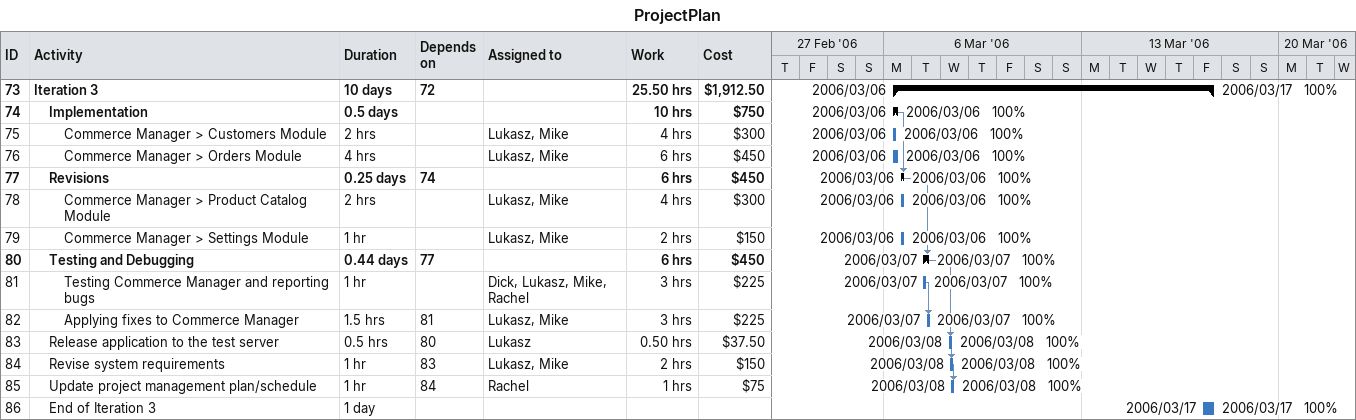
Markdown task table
ProjectPlan

| ID | Level | Task | Duration | Start | Finish | Predecessors | Resources | % complete | Work (h) | Cost ($) |
|---|---|---|---|---|---|---|---|---|---|---|
| 73 | 1 | **Iteration 3** | 10d | 2006-03-06 | 2006-03-17 | 72 |  | 100 | 25.50 | 1912.50 |
| 74 | 2 | **Implementation** | 0.5d | 2006-03-06 | 2006-03-06 |  |  | 100 | 10 | 750 |
| 75 | 3 | Commerce Manager > Customers Module | 2h | 2006-03-06 | 2006-03-06 |  | Lukasz, Mike | 100 | 4 | 300 |
| 76 | 3 | Commerce Manager > Orders Module | 4h | 2006-03-06 | 2006-03-06 |  | Lukasz, Mike | 100 | 6 | 450 |
| 77 | 2 | **Revisions** | 0.25d | 2006-03-06 | 2006-03-06 | 74 |  | 100 | 6 | 450 |
| 78 | 3 | Commerce Manager > Product Catalog Module | 2h | 2006-03-06 | 2006-03-06 |  | Lukasz, Mike | 100 | 4 | 300 |
| 79 | 3 | Commerce Manager > Settings Module | 1h | 2006-03-06 | 2006-03-06 |  | Lukasz, Mike | 100 | 2 | 150 |
| 80 | 2 | **Testing and Debugging** | 0.44d | 2006-03-07 | 2006-03-07 | 77 |  | 100 | 6 | 450 |
| 81 | 3 | Testing Commerce Manager and reporting bugs | 1h | 2006-03-07 | 2006-03-07 |  | Dick, Lukasz, Mike, Rachel | 100 | 3 | 225 |
| 82 | 3 | Applying fixes to Commerce Manager | 1.5h | 2006-03-07 | 2006-03-07 | 81 | Lukasz, Mike | 100 | 3 | 225 |
| 83 | 2 | Release application to the test server | 0.5h | 2006-03-08 | 2006-03-08 | 80 | Lukasz | 100 | 0.50 | 37.50 |
| 84 | 2 | Revise system requirements | 1h | 2006-03-08 | 2006-03-08 | 83 | Lukasz, Mike | 100 | 2 | 150 |
| 85 | 2 | Update project management plan/schedule | 1h | 2006-03-08 | 2006-03-08 | 84 | Rachel | 100 | 1 | 75 |
| 86 | 2 | End of Iteration 3 | 1d | 2006-03-17 | 2006-03-17 |  |  | 100 |  |  |
